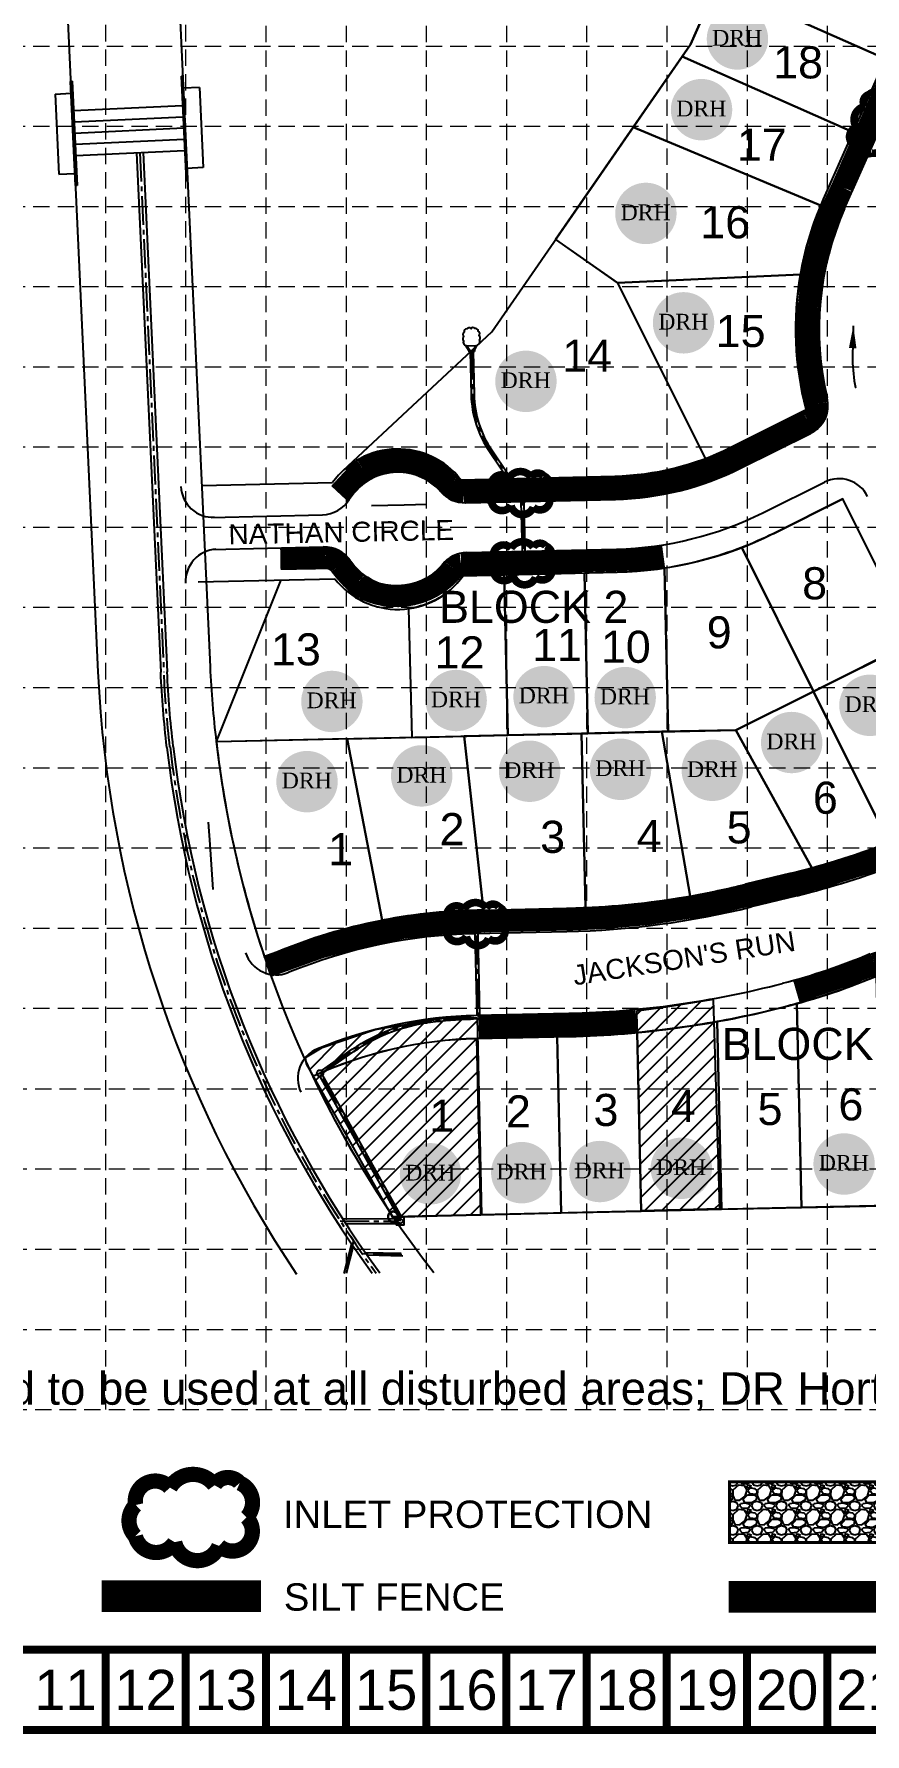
# Model space of a CAD drawing. Header units: feet. Extents: x 2703040 to 2706245, y 7093258 to 7095263.
# Drawn here: x 2703598 to 2704116, y 7093258 to 7094318 of the extents above; entities that cross this region are included whole.
import ezdxf
from ezdxf.enums import TextEntityAlignment as Align

# ---------------------------------------------------------------- set-up
doc = ezdxf.new("R2010")
doc.units = ezdxf.units.FT
doc.header["$LTSCALE"] = 24
doc.header["$MEASUREMENT"] = 0
for name, pattern in [('ACAD_ISO02W100', [15, 12, -3]), ('CENTER2', [1.125, 0.75, -0.125, 0.125, -0.125]), ('DASHED2', [0.375, 0.25, -0.125]), ('HIDDEN', [0.375, 0.25, -0.125]), ('LONG_TWO_SHORT', [1, 0.5, -0.1, 0.1, -0.1, 0.1, -0.1]), ('SOLID', [0])]:
    doc.linetypes.add(name, pattern=pattern)
for name, color, linetype in [('1 EROSION BLANKET', 84, 'Continuous'), ('1 INLET PROTECTION', 5, 'Continuous'), ('1 SODDED LOT', 2, 'Continuous'), ('BASE', 7, 'Continuous'), ('Block Text', 8, 'Continuous'), ('bo', 7, 'Continuous'), ('Boundary section 1', 4, 'DASHED2'), ('GRID', 254, 'HIDDEN'), ('LEGEND', 7, 'Continuous'), ('PLAT_BDY_SEC_1', 4, 'Continuous'), ('PLOTLINE', 2, 'Continuous'), ('PROW', 2, 'Continuous'), ('PSSWR-TXT', 20, 'SOLID'), ('PSTREET', 1, 'Continuous'), ('STORM', 5, 'Continuous'), ('Street Name', 2, 'Continuous'), ('Text_Lot_Num', 1, 'Continuous')]:
    doc.layers.add(name, color=color, linetype=linetype)
doc.styles.add('DRHorton', font='dutcheb.ttf')
doc.styles.add("L200'", font='ARIAL.TTF', dxfattribs={"height": 0.001969})
doc.styles.get("Standard").update_dxf_attribs({"font": 'ARIAL.TTF'})

# ---------------------------------------------------------------- blocks, each defined once
blk = doc.blocks.new('DRHorton')
h = blk.add_hatch(color=1)
h.paths.add_polyline_path([(78.7, 25.8, 1), (40.4, 25.8, 1)])
h.paths.add_polyline_path([(42.3, 17.9), (76.5, 17.9), (76.5, 34.9), (42.3, 34.9)], flags=24)
at = {"layer": 'BASE', "color": 176, "style": 'DRHorton'}
blk.add_text('DRH', height=9.81, dxfattribs=at).set_placement((59.4, 21.6), align=Align.CENTER)

msp = doc.modelspace()

# ---------------------------------------------------------------- hatches: boundary and pattern name
at = {"layer": '1 SODDED LOT'}
h = msp.add_hatch(dxfattribs=at)
h.set_pattern_fill('ANSI31', color=256, scale=60, style=0)
h.paths.add_polyline_path([(2703973.5, 7093708.6), (2703976.1, 7093584.5), (2704025.4, 7093585.7), (2704021.4, 7093716), (2703991.6, 7093711.2)])
h.paths.add_polyline_path([(2703874.1, 7093704.6), (2703876.7, 7093581.6), (2703821.4, 7093580.1), (2703767.7, 7093675.8), (2703766.9, 7093679.9), (2703777.3, 7093686.1), (2703810.4, 7093697.2), (2703854.6, 7093704.5)])
at = {"layer": 'LEGEND', "linetype": 'ACAD_ISO02W100'}
h = msp.add_hatch(dxfattribs=at)
h.set_pattern_fill('GRAVEL', color=240, scale=15.2361, style=0)
h.set_pattern_definition([(228.0128, (2702947.2754, 7092607.9622), (-121.8887731, -137.1249204), [2.0498, -202.93096]), (184.9697, (2702945.90414, 7092606.4386), (182.83321602, 15.23596755), [3.51753, -348.23516]), (132.5104, (2702942.3998, 7092606.1339), (152.3608586, -167.59723216), [2.48025, -245.54548]), (267.2737, (2702936.45776, 7092602.32485), (15.23603933, 304.7220045), [3.20321, -317.11745]), (292.8337, (2702936.3054, 7092599.1253), (-76.18065092, 182.83314533), [3.141, -310.95925]), (357.2737, (2702937.5243, 7092596.2304), (-304.7220045, 15.23603933), [3.20321, -317.11745]), (37.6942, (2702940.72387, 7092596.07805), (-198.06941192, -152.36085381), [4.23608, -419.37135]), (72.2553, (2702944.0758, 7092598.6682), (106.65286398, 335.19414258), [3.99929, -395.93019]), (121.4296, (2702945.2947, 7092602.4772), (-121.88892546, 198.06922438), [3.21406, -318.19182]), (175.2364, (2702943.6187, 7092605.2197), (167.5971144, -15.235971), [3.66934, -179.7976]), (222.3974, (2702939.96206, 7092605.52443), (-182.833312, -167.59697936), [4.74525, -469.78038]), (138.8141, (2702951.5415, 7092602.1725), (-106.6527449, 91.416559), [1.61961, -160.34234]), (171.4692, (2702950.3226, 7092603.239), (198.06927387, -30.4723205), [3.0813, -305.04974]), (225, (2702947.275, 7092603.696), (-2e-15, -15.236105), [2.1547, -19.39239]), (203.1986, (2702946.2089, 7092605.5244), (76.180496, 30.4722202), [1.16035, -114.87433]), (291.8014, (2702945.1423, 7092605.0673), (-15.2360986, 45.708304), [1.64097, -80.40794]), (30.9638, (2702945.7518, 7092603.5437), (45.70827, 30.472238), [2.66524, -86.17573]), (161.5651, (2702948.037, 7092604.915), (30.472207, -15.236076), [1.92723, -46.25355]), (16.3895, (2702936.3054, 7092605.06735), (152.3610335, 45.70818893), [2.69984, -267.28454]), (70.3462, (2702938.8955, 7092605.8292), (-60.9443276, -167.59713254), [2.26501, -224.2359]), (293.1986, (2702948.0372, 7092607.9622), (-30.4722202, 76.180496), [2.32069, -113.71399]), (343.6105, (2702948.9514, 7092605.82915), (-152.3610335, 45.70818893), [2.69984, -267.28454]), (339.444, (2702936.3054, 7092595.621), (-76.180528, 30.472139), [2.60354, -127.57375]), (294.7751, (2702938.7432, 7092594.7068), (-76.180381, 167.5971521), [2.18147, -215.96628]), (66.8014, (2702948.1896, 7092592.7261), (30.4722202, 76.180496), [2.32069, -113.71399]), (17.354, (2702949.1037, 7092594.8592), (-198.06933076, -60.94431624), [2.55404, -252.84954]), (69.444, (2702940.7239, 7092592.7261), (-30.472139, -76.180528), [1.30177, -128.87553]), (101.3099, (2702947.2754, 7092592.726), (-15.236064, 60.9444115), [0.77689, -76.91227]), (165.9638, (2702947.123, 7092593.488), (45.708308, -15.23607), [3.141, -59.67904]), (186.009, (2702944.0758, 7092594.2497), (152.3609962, 15.2360896), [2.91086, -288.17442]), (303.6901, (2702945.7518, 7092602.1725), (-15.23612, 30.472193), [2.19738, -52.73715]), (353.1572, (2702946.9707, 7092600.34415), (259.01369033, -30.47232186), [3.83636, -379.79884]), (60.9454, (2702950.7797, 7092599.887), (-60.9444004, -106.6527059), [1.56865, -155.2966]), (90, (2702951.542, 7092601.258), (-15.2361, 15.2361), [0.91417, -14.32193]), (120.2564, (2702943.7711, 7092594.7068), (60.9443221, -106.6527374), [2.11666, -209.55]), (48.0128, (2702942.7046, 7092596.5351), (121.8887731, 137.1249204), [4.09961, -200.88115]), (0, (2702945.447, 7092599.582), (15.2361, 15.2361), [3.96139, -11.27471]), (325.3048, (2702949.4084, 7092599.58235), (-152.3609125, 106.6528312), [2.40904, -238.49485]), (254.0546, (2702951.3891, 7092598.211), (-15.2360983, -60.944402), [2.2184, -108.70208]), (207.646, (2702950.7797, 7092596.07805), (-289.48583612, -152.36111752), [3.61195, -357.58325]), (175.4261, (2702947.5801, 7092594.4021), (-198.0693085, 15.2360208), [3.8212, -378.29825])])
h.paths.add_polyline_path([(2704031.4, 7093377.4), (2704128.3, 7093377.3), (2704128.3, 7093415.3), (2704031.4, 7093415.2)])

# ---------------------------------------------------------------- linework, layer by layer
at = {"layer": '1 EROSION BLANKET', "const_width": 14}
for points in [[(2703788.1, 7094031.4), (2703798.7, 7094042.8), (2703801.2, 7094044.7), (2703803.2, 7094046, -0.380338), (2703856.5, 7094037.2, 0.219842), (2703865.6, 7094032.7), (2703965.9, 7094035.2), (2703972.9, 7094035.6), (2703983, 7094036.8), (2703992.9, 7094038.6), (2704004.9, 7094041.6), (2704017.6, 7094045.7), (2704031.6, 7094051.5), (2704042.3, 7094056.9), (2704069.8, 7094070.7), (2704080.5, 7094076, 0.342252), (2704086, 7094087.2), (2704083.5, 7094098.7), (2704081.6, 7094111.8), (2704080.4, 7094128), (2704080.5, 7094142), (2704080.9, 7094147.6, -0.102745), (2704101.9, 7094222.5), (2704155.8, 7094345.3)], [(2703751.3, 7093990.7), (2703779.7, 7093991.2, -0.242435), (2703788.7, 7093986.7, 0.048921), (2703799, 7093975.4, 0.070884), (2703803.6, 7093972.2, 0.349728), (2703859.3, 7093984.6, -0.190245), (2703864, 7093987.2), (2703975.8, 7093990.5), (2703987.3, 7093991.9), (2703990.3, 7093992.3)], [(2703743.9, 7093736.9), (2703776, 7093748.5), (2703799.2, 7093754.8), (2703827.1, 7093760.7), (2703852.7, 7093763.6), (2703879.7, 7093764.9), (2703934, 7093766), (2703953.4, 7093766.9), (2703979.7, 7093769.3), (2704012.6, 7093774.3), (2704029.8, 7093777.8), (2704074.9, 7093788.6), (2704092, 7093793.4), (2704116.4, 7093801.1), (2704147.3, 7093813), (2704175.2, 7093825.5), (2704193.5, 7093834.4, 0.455547), (2704198.3, 7093852.3), (2704152.9, 7093943.1)], [(2704073, 7093721.1), (2704078.5, 7093722.7), (2704103, 7093730.8), (2704122, 7093738.3, -0.432145), (2704139.6, 7093729.9), (2704143.5, 7093724.2), (2704144.8, 7093722.7), (2704147.4, 7093720.2, 0.88947), (2704212.5, 7093773, -0.311434), (2704213.2, 7093789.9), (2704389, 7093908), (2704402.9, 7093915.5), (2704416.6, 7093922), (2704419.5, 7093923.1, -0.497462), (2704435.8, 7093912.9), (2704433.7, 7093748.9)]]:
    msp.add_lwpolyline(points, format="xyb", dxfattribs=at)
msp.add_lwpolyline([(2703875, 7093698.8), (2703901.4, 7093699.6), (2703941.9, 7093700.2), (2703973.1, 7093702.2)], dxfattribs=at)
at = {"layer": '1 INLET PROTECTION', "color": 170, "ltscale": 100, "const_width": 4.74}
for points in [[(2704110.6, 7094259.8, 0.520567), (2704110.6, 7094259.8, 0.765195), (2704111.1, 7094247.8, 0.417879), (2704119.9, 7094243.7, 0.6649), (2704126.7, 7094254.1, 0.744833), (2704133.4, 7094266.2, 0.975642), (2704128.9, 7094277.8, 0.520567), (2704118.3, 7094280.2, 0.520567), (2704115.7, 7094272.8, 0.540264), (2704110.6, 7094259.8)], [(2703893.8, 7094041, 0.520567), (2703893.8, 7094041, 0.765195), (2703883, 7094035.6, 0.417879), (2703883, 7094025.9, 0.6649), (2703895.2, 7094024, 0.744833), (2703909, 7094022.9, 0.975642), (2703917.6, 7094031.8, 0.520567), (2703915.5, 7094042.5, 0.520567), (2703907.6, 7094041.8, 0.540264), (2703893.8, 7094041)], [(2703895.1, 7093997.3, 0.520567), (2703895.1, 7093997.3, 0.765195), (2703884.3, 7093991.9, 0.417879), (2703884.3, 7093982.2, 0.6649), (2703896.5, 7093980.3, 0.744833), (2703910.4, 7093979.2, 0.975642), (2703919, 7093988, 0.520567), (2703916.8, 7093998.8, 0.520567), (2703909, 7093998, 0.540264), (2703895.1, 7093997.3)], [(2703865.8, 7093772.3, 0.520567), (2703865.8, 7093772.3, 0.765195), (2703855.1, 7093766.9, 0.417879), (2703855, 7093757.2, 0.6649), (2703867.3, 7093755.3, 0.744833), (2703881.1, 7093754.1, 0.975642), (2703889.7, 7093763, 0.520567), (2703887.6, 7093773.7, 0.520567), (2703879.7, 7093773, 0.540264), (2703865.8, 7093772.3)]]:
    msp.add_lwpolyline(points, format="xyb", close=True, dxfattribs=at)
at = {"layer": '1 SODDED LOT'}
for points in [[(2703973.5, 7093708.6), (2703976.1, 7093584.5), (2704025.4, 7093585.7), (2704021.4, 7093716), (2703991.6, 7093711.2)], [(2703874.1, 7093704.6), (2703876.7, 7093581.6), (2703821.4, 7093580.1), (2703767.7, 7093675.8), (2703766.9, 7093679.9), (2703777.3, 7093686.1), (2703810.4, 7093697.2), (2703854.6, 7093704.5)]]:
    msp.add_lwpolyline(points, close=True, dxfattribs=at)
at = {"layer": 'BASE', "const_width": 5}
for points in [[(2703042.3, 7093260.5), (2706242.3, 7093260.5), (2706242.3, 7095260.5), (2703042.3, 7095260.5)], [(2703092.3, 7093310.5), (2706192.3, 7093310.5), (2706192.3, 7095210.5), (2703092.3, 7095210.5)]]:
    msp.add_lwpolyline(points, close=True, dxfattribs=at)
for points in [[(2703642.3, 7093260.5), (2703642.3, 7093310.5)], [(2703692.3, 7093260.5), (2703692.3, 7093310.5)], [(2703742.3, 7093260.5), (2703742.3, 7093310.5)], [(2703792.3, 7093260.5), (2703792.3, 7093310.5)], [(2703842.3, 7093260.5), (2703842.3, 7093310.5)], [(2703892.3, 7093260.5), (2703892.3, 7093310.5)], [(2703942.3, 7093260.5), (2703942.3, 7093310.5)], [(2703992.3, 7093260.5), (2703992.3, 7093310.5)], [(2704042.3, 7093260.5), (2704042.3, 7093310.5)], [(2704092.3, 7093260.5), (2704092.3, 7093310.5)]]:
    msp.add_lwpolyline(points, dxfattribs=at)
at = {"layer": 'bo'}
for points in [[(2704149, 7094348.2), (2704043.9, 7094394.7), (2704023.7, 7094349), (2704128.7, 7094302.5)], [(2704023.7, 7094349), (2704007.1, 7094311.5), (2704001.9, 7094304), (2704108.5, 7094256.8), (2704128.7, 7094302.5)], [(2703940.9, 7093981.9), (2703890.9, 7093980.7), (2703893.2, 7093880.8), (2703943.1, 7093881.9)], [(2703923.9, 7093692.7), (2703873.9, 7093691.6), (2703876.4, 7093581.8), (2703926.4, 7093582.9)]]:
    msp.add_lwpolyline(points, close=True, dxfattribs=at)
for points in [[(2704001.9, 7094304), (2703971.3, 7094259.8), (2704088.3, 7094211, -0.005349), (2704089.9, 7094215), (2704108.5, 7094256.8)], [(2704088.3, 7094211), (2703971.3, 7094259.8), (2703922.9, 7094189.9), (2703961.6, 7094162.9), (2704075.7, 7094168.1, -0.056082)], [(2704075.7, 7094168.1), (2703961.6, 7094162.9), (2704016.6, 7094052.5), (2704079.2, 7094083.8, -0.106717)], [(2704146.4, 7093939.3), (2704102.1, 7094028.1), (2704058.6, 7094006.4, -0.023324), (2704039, 7093997.8), (2704083.7, 7093908.1)], [(2704039, 7093997.8, -0.054401), (2703990.8, 7093984.9), (2703993.1, 7093883.1), (2704035.4, 7093884), (2704083.7, 7093908.1)], [(2703890.9, 7093980.7), (2703865.2, 7093980.2, -0.206427), (2703831.3, 7093959.7), (2703833.2, 7093879.4), (2703893.2, 7093880.8)], [(2703990.8, 7093984.9, -0.032247), (2703961.3, 7093982.4), (2703940.9, 7093981.9), (2703943.1, 7093881.9), (2703993.1, 7093883.1)], [(2704146.4, 7093939.3), (2704083.7, 7093908.1), (2704130.7, 7093813.9, 0.034001), (2704194.2, 7093843.3)], [(2704083.7, 7093908.1), (2704035.4, 7093884), (2704082.7, 7093798.1, 0.024492), (2704130.7, 7093813.9)], [(2703939.1, 7093881.8), (2703865.9, 7093880.1), (2703878, 7093771.7), (2703929.7, 7093772.9, 0.005779), (2703941.6, 7093773.3)], [(2703989.1, 7093883), (2703939.1, 7093881.8), (2703941.6, 7093773.3, 0.031964), (2704006.9, 7093780.5)], [(2704035.4, 7093884), (2703989.1, 7093883), (2704006.9, 7093780.5, 0.017125), (2704041.4, 7093787.8), (2704069.9, 7093794.8, 0.006449), (2704082.7, 7093798.1)], [(2703792.9, 7093878.5), (2703711.4, 7093876.6, 0.051916), (2703741.5, 7093742.2, -0.056759), (2703814.9, 7093765.4)], [(2704123.1, 7093730.5, -0.031688), (2704073.4, 7093713.4), (2704076.3, 7093586.3), (2704126.3, 7093587.4)], [(2704073.4, 7093713.4, -0.003312), (2704068.1, 7093712), (2704068.1, 7093712, 0.000002), (2704068.1, 7093712, -0.019134), (2704023.7, 7093702.2), (2704026.3, 7093585.2), (2704076.3, 7093586.3)], [(2704023.7, 7093702.2, -0.021154), (2703973.8, 7093695.4), (2703976.4, 7093584), (2704026.3, 7093585.2)], [(2703873.9, 7093691.6, 0.102019), (2703771.5, 7093668, 0.037981), (2703821.7, 7093580.5), (2703876.4, 7093581.8)], [(2703973.8, 7093695.4, -0.017825), (2703931.5, 7093692.9), (2703923.9, 7093692.7), (2703926.4, 7093582.9), (2703976.4, 7093584)]]:
    msp.add_lwpolyline(points, format="xyb", close=True, dxfattribs=at)
msp.add_lwpolyline([(2703814.9, 7093765.4), (2703792.9, 7093878.5), (2703865.9, 7093880.1), (2703878, 7093771.7, 0.046026), (2703814.9, 7093765.4, -0.219997)], format="xyb", dxfattribs=at)
at = {"layer": 'Boundary section 1', "color": 7, "linetype": 'Continuous'}
for p, q in [((2704007.1, 7094311.5), (2704158.2, 7094652.8)), ((2703883.1, 7094132.2), (2704007.1, 7094311.5)), ((2703790.5, 7094045.8), (2703883.1, 7094132.2))]:
    msp.add_line(p, q, dxfattribs=at)
at = {"layer": 'Boundary section 1', "linetype": 'Continuous'}
msp.add_line((2703883.1, 7094132.2), (2704007.1, 7094311.5), dxfattribs=at)
at = {"layer": 'Boundary section 1', "linetype": 'SOLID', "const_width": 1.5}
msp.add_lwpolyline([(2703818.5, 7093580.5, 1), (2703825, 7093580.5, 1)], format="xyb", close=True, dxfattribs=at)
at = {"layer": 'GRID', "color": 252, "linetype": 'HIDDEN', "lineweight": 0, "ltscale": 1.7}
for p, q in [((2703642.2, 7095211), (2703642.2, 7093460.3)), ((2703692.2, 7095211), (2703692.2, 7093460.3)), ((2703742.3, 7095210.5), (2703742.3, 7093460.3)), ((2703792.3, 7095210.5), (2703792.3, 7093460.3)), ((2703842.3, 7095210.5), (2703842.3, 7093460.3)), ((2703892.3, 7095210.5), (2703892.3, 7093460.3)), ((2703942.3, 7095210.5), (2703942.3, 7093460.3)), ((2703992.3, 7095210.5), (2703992.3, 7093460.3)), ((2704042.3, 7095210.5), (2704042.3, 7093460.3)), ((2704092.3, 7095210.5), (2704092.3, 7093460.3)), ((2703092.3, 7094310.5), (2706192.3, 7094310.5)), ((2703092.3, 7094260.5), (2706192.3, 7094260.5)), ((2703092.3, 7094210.5), (2706192.3, 7094210.5)), ((2703092.3, 7094160.5), (2706192.3, 7094160.5)), ((2703092.3, 7094110.5), (2706192.3, 7094110.5)), ((2703092.3, 7094060.5), (2706192.3, 7094060.5)), ((2703092.3, 7094010.5), (2706192.3, 7094010.5)), ((2703092.3, 7093960.5), (2706192.3, 7093960.5)), ((2703092.3, 7093910.5), (2706192.3, 7093910.5)), ((2703092.3, 7093860.5), (2706192.3, 7093860.5)), ((2703092.3, 7093810.5), (2706192.3, 7093810.5)), ((2703092.3, 7093760.5), (2706192.3, 7093760.5)), ((2703092.3, 7093710.5), (2706192.3, 7093710.5)), ((2703093.5, 7093660.3), (2706193.5, 7093660.3)), ((2703093.5, 7093610.3), (2706193.5, 7093610.3)), ((2703093.5, 7093560.3), (2706193.5, 7093560.3)), ((2703093.5, 7093510.3), (2706193.5, 7093510.3)), ((2703093.5, 7093460.3), (2706193.5, 7093460.3))]:
    msp.add_line(p, q, dxfattribs=at)
at = {"layer": 'LEGEND', "color": 170, "ltscale": 100, "const_width": 9.48}
msp.add_lwpolyline([(2703682.5, 7093411.6, 0.520567), (2703682.5, 7093411.6, 0.765195), (2703661.1, 7093400.8, 0.417879), (2703660.9, 7093381.3, 0.6649), (2703685.4, 7093377.6, 0.744833), (2703713.1, 7093375.3, 0.975642), (2703730.3, 7093393.1, 0.520567), (2703726, 7093414.5, 0.520567), (2703710.3, 7093413.1, 0.540264), (2703682.5, 7093411.6)], format="xyb", close=True, dxfattribs=at)
at = {"layer": 'LEGEND', "color": 240, "const_width": 1.9}
msp.add_lwpolyline([(2704031.4, 7093377.4), (2704128.3, 7093377.3), (2704128.3, 7093415.3), (2704031.4, 7093415.2)], close=True, dxfattribs=at)
at = {"layer": 'LEGEND', "color": 200, "const_width": 19.8}
msp.add_lwpolyline([(2703639.8, 7093343.9), (2703739.2, 7093343.9)], dxfattribs=at)
at = {"layer": 'LEGEND', "color": 84, "const_width": 19.8}
msp.add_lwpolyline([(2704030.9, 7093343.5), (2704129.3, 7093343.5)], dxfattribs=at)
at = {"layer": 'PLAT_BDY_SEC_1', "color": 7, "linetype": 'LONG_TWO_SHORT'}
for p, q in [((2703707.5, 7093923.4), (2703707.5, 7093923.4)), ((2703711.3, 7093876.8), (2703711.3, 7093876.8))]:
    msp.add_line(p, q, dxfattribs=at)
at = {"layer": 'PLAT_BDY_SEC_1', "color": 7}
msp.add_line((2705499.8, 7093618.6), (2703821.7, 7093580.5), dxfattribs=at)
at = {"layer": 'PLAT_BDY_SEC_1', "color": 7, "linetype": 'SOLID', "flags": 128}
msp.add_lwpolyline([(2703680, 7094518.6), (2703707.5, 7093923.4)], dxfattribs=at)
at = {"layer": 'PLAT_BDY_SEC_1', "color": 7, "linetype": 'Continuous', "flags": 128}
msp.add_lwpolyline([(2703680, 7094518.6), (2703707.5, 7093923.4)], dxfattribs=at)
msp.add_lwpolyline([(2703610, 7094515.3), (2703637.6, 7093920.2, 0.136951), (2703761.4, 7093544.8, 0.136951)], format="xyb", dxfattribs=at)
at = {"layer": 'PLAT_BDY_SEC_1', "color": 7, "linetype": 'Continuous'}
for start, end in [(182.6519, 186.6841), (186.6841, 217.885)]:
    msp.add_arc((2704371.8, 7093954.2), 665, start, end, dxfattribs=at)
at = {"layer": 'PLOTLINE', "color": 7}
for p, q in [((2704089.9, 7094215), (2704108.5, 7094256.8)), ((2703961.6, 7094162.9), (2703923, 7094189.9)), ((2703961.6, 7094162.9), (2704018.7, 7094165.5)), ((2703961.6, 7094162.9), (2704016.2, 7094053.3)), ((2704031.9, 7094060.1), (2704079.2, 7094083.8)), ((2703863.9, 7094040.1), (2703959.9, 7094042.3)), ((2704083.7, 7093908.1), (2704039, 7093997.8)), ((2703751.7, 7093977.6), (2703711.3, 7093876.8)), ((2703865.2, 7093980.2), (2703961.3, 7093982.4)), ((2703890.9, 7093980.7), (2703893.2, 7093880.8)), ((2703940.9, 7093981.9), (2703943.1, 7093882)), ((2703990.8, 7093984.9), (2703993.1, 7093883.1)), ((2703831.3, 7093959.7), (2703833.2, 7093879.5)), ((2704035.4, 7093884), (2704146.4, 7093939.3)), ((2704130.7, 7093813.9), (2704083.7, 7093908.1)), ((2703711.3, 7093876.8), (2704035.4, 7093884)), ((2703939.1, 7093881.9), (2703941.6, 7093773.3)), ((2704006.9, 7093780.4), (2703989.1, 7093883)), ((2704082.7, 7093798.1), (2704035.4, 7093884)), ((2703792.9, 7093878.6), (2703814.9, 7093765.4)), ((2703878, 7093771.7), (2703865.9, 7093880.2)), ((2704076.3, 7093586.3), (2704073.4, 7093713.4)), ((2704026.3, 7093585.2), (2704023.7, 7093702.2)), ((2703876.4, 7093581.8), (2703873.9, 7093691.6)), ((2703926.4, 7093582.9), (2703923.9, 7093692.7)), ((2703976.4, 7093584), (2703973.8, 7093695.4))]:
    msp.add_line(p, q, dxfattribs=at)
for radius in [170, 230]:
    msp.add_arc((2703956, 7094212.3), radius, 271.3072, 296.4952, dxfattribs=at)
at = {"layer": 'PROW', "color": 7}
for p, q in [((2704089.9, 7094215), (2704263.3, 7094606.3)), ((2703702.3, 7094036.5), (2703783.9, 7094038.3)), ((2704058.6, 7094006.4), (2704102.1, 7094028.1)), ((2704194.2, 7093843.3), (2704102.1, 7094028.1)), ((2703700, 7093976.4), (2703785.3, 7093978.3)), ((2704069.9, 7093794.8), (2704041.4, 7093787.8)), ((2703872, 7093771.5), (2703929.7, 7093772.9)), ((2703873.9, 7093691.6), (2703931.5, 7093692.9))]:
    msp.add_line(p, q, dxfattribs=at)
for centre, radius, start, end in [((2704272.8, 7094134), 200, 156.1144, 194.5455), ((2703824.6, 7094009.2), 50, 38.1771, 144.4373), ((2703824.6, 7094009.2), 50, 218.1771, 324.4373), ((2703946.2, 7094295.2), 515.5, 283.8794, 298.759), ((2703917.9, 7094287.7), 515, 271.3072, 283.8794), ((2703879.8, 7093431.6), 340, 91.3072, 114.0127), ((2703963.5, 7094113.1), 414.5, 284.6239, 293.6232), ((2703917.9, 7094287.7), 595, 271.3072, 284.6239), ((2703879.8, 7093431.6), 260, 91.3072, 114.6225)]:
    msp.add_arc(centre, radius, start, end, dxfattribs=at)
at = {"layer": 'PSSWR-TXT', "color": 7, "linetype": 'Continuous'}
msp.add_lwpolyline([(2704108.6, 7094136.1, 0, 4.68, 0), (2704108.2, 7094122.1, 0, 0, 0.012499), (2704108.1, 7094114.9, 0, 0, 0.040881), (2704109.9, 7094097.5, 0, 0, 0.040881)], format="xyseb", dxfattribs=at)
at = {"layer": 'PSSWR-TXT', "color": 7, "linetype": 'Continuous', "flags": 128}
msp.add_lwpolyline([(2704108.6, 7094136.1), (2704108.2, 7094122.1, 0.012499), (2704108.1, 7094114.9), (2704108.1, 7094114.9, 0.040881), (2704109.9, 7094097.5), (2704109.9, 7094097.5)], format="xyb", dxfattribs=at)
at = {"layer": 'PSSWR-TXT', "color": 7}
for points in [[(2703842.6, 7094024.7, 0, 4.68, 0), (2703828.5, 7094024.3, 0, 0, 0), (2703808.2, 7094023.7, 0, 0, 0)], [(2703706.3, 7093826.6, 0, 4.68, 0), (2703707.3, 7093812.6, 0, 0, 0), (2703709.3, 7093784.6, 0, 0, 0)]]:
    msp.add_lwpolyline(points, format="xyseb", dxfattribs=at)
at = {"layer": 'PSSWR-TXT', "color": 7, "linetype": 'Continuous', "flags": 128}
for points in [[(2703842.6, 7094024.7), (2703828.5, 7094024.3), (2703808.2, 7094023.7)], [(2703706.3, 7093826.6), (2703707.3, 7093812.6), (2703709.3, 7093784.6)]]:
    msp.add_lwpolyline(points, dxfattribs=at)
at = {"layer": 'PSTREET', "color": 7}
for p, q in [((2704103.2, 7094209.1), (2704284.2, 7094617.8)), ((2704038.3, 7094047.2), (2704081.8, 7094068.8)), ((2704052.2, 7094019.4), (2704090.7, 7094038.6)), ((2703866.9, 7094025.7), (2703960.2, 7094027.8)), ((2703708.1, 7094016.6), (2703777.7, 7094018.2)), ((2703708.6, 7093996.6), (2703778.1, 7093998.2)), ((2703867.6, 7093994.7), (2703961, 7093996.8)), ((2704073.3, 7093780.7), (2704044.9, 7093773.7)), ((2703872.4, 7093757.1), (2703930, 7093758.4)), ((2703873.5, 7093706.1), (2703931.1, 7093707.4))]:
    msp.add_line(p, q, dxfattribs=at)
for centre, radius, start, end in [((2704272.8, 7094134), 185.5, 156.1144, 193.2996), ((2704072.8, 7094086.7), 20, 296.4952, 13.2996), ((2703824.6, 7094009.2), 35.5, 41.0722, 148.5868), ((2703956, 7094212.3), 184.5, 271.3072, 296.4952), ((2704099.6, 7094020.7), 20, 26.4952, 116.4952), ((2703709.3, 7094036.6), 20, 182.4271, 272.541), ((2703866.4, 7094045.7), 20, 221.0722, 271.3072), ((2703777.2, 7094038.2), 20, 271.3072, 328.5868), ((2703956, 7094212.3), 215.5, 271.3072, 296.4952), ((2703778.6, 7093978.2), 20, 34.0277, 91.3072), ((2703712.2, 7093976.7), 20, 92.9966, 183.1104), ((2703824.6, 7094009.2), 35.5, 214.0277, 321.5423), ((2703868, 7093974.7), 20, 91.3072, 141.5423), ((2703946.2, 7094295.2), 530, 283.8794, 298.1651), ((2703917.9, 7094287.7), 529.5, 271.3072, 283.8794), ((2703879.8, 7093431.6), 325.5, 91.3072, 112.3003), ((2703748.7, 7093751.3), 20, 197.9842, 292.3003), ((2703963.5, 7094113.1), 400, 284.6239, 292.8814), ((2703917.9, 7094287.7), 580.5, 271.3072, 284.6239), ((2703879.8, 7093431.6), 274.5, 91.3072, 112.5524), ((2703782.2, 7093666.7), 20, 112.5524, 205.2059)]:
    msp.add_arc(centre, radius, start, end, dxfattribs=at)
at = {"layer": 'STORM', "color": 5}
for p, q in [((2703621.5, 7094288.5), (2703620.5, 7094288.4)), ((2703623.6, 7094223.5), (2703620.5, 7094288.4)), ((2703621.5, 7094288.5), (2703624.6, 7094223.6)), ((2703689.5, 7094291.6), (2703690.5, 7094291.7)), ((2703693.5, 7094226.8), (2703690.5, 7094291.7)), ((2703700.8, 7094284.7), (2703690.8, 7094284.2)), ((2703610.9, 7094280.5), (2703620.9, 7094281)), ((2703610.9, 7094280.5), (2703613.2, 7094230.5)), ((2703690.3, 7094273.2), (2703622.4, 7094270)), ((2703690.7, 7094266.2), (2703622.7, 7094263)), ((2703691, 7094259.2), (2703623, 7094256)), ((2703691.3, 7094252.2), (2703623.4, 7094249)), ((2703691.6, 7094245.2), (2703623.7, 7094242)), ((2703613.2, 7094230.5), (2703623.2, 7094231)), ((2703703.1, 7094234.7), (2703693.1, 7094234.2)), ((2703624.6, 7094223.6), (2703623.6, 7094223.5)), ((2703692.5, 7094226.7), (2703693.5, 7094226.8)), ((2703790.1, 7093579.4), (2703823.6, 7093579.3)), ((2703792.1, 7093576.4), (2703823.6, 7093576.3)), ((2703795.7, 7093563.7), (2703790.9, 7093545.2)), ((2703796.8, 7093562.1), (2703792.4, 7093545.2)), ((2703826.6, 7093557.6), (2703804.5, 7093558)), ((2703827.6, 7093556), (2703805.5, 7093556.5))]:
    msp.add_line(p, q, dxfattribs=at)
at = {"layer": 'STORM', "color": 5, "linetype": 'CENTER2'}
for p, q in [((2703788.7, 7093577.9), (2703823.6, 7093577.8)), ((2703796.9, 7093565.5), (2703791.7, 7093545.2)), ((2703827.1, 7093556.8), (2703802.5, 7093557.3))]:
    msp.add_line(p, q, dxfattribs=at)
at = {"layer": 'STORM', "color": 5, "linetype": 'LONG_TWO_SHORT'}
msp.add_line((2703823.6, 7093576.3), (2703823.6, 7093579.3), dxfattribs=at)
at = {"layer": 'STORM', "color": 5, "flags": 128}
for points in [[(2703689.5, 7094291.6), (2703692.5, 7094226.7)], [(2703700.8, 7094284.7), (2703703.1, 7094234.7)], [(2703661.7, 7094243.8), (2703676.7, 7093920)], [(2703665.7, 7094244), (2703680.7, 7093920.2)]]:
    msp.add_lwpolyline(points, dxfattribs=at)
at = {"layer": 'STORM', "color": 5, "linetype": 'CENTER2', "flags": 128}
msp.add_lwpolyline([(2703663.7, 7094243.9), (2703678.7, 7093920.1)], dxfattribs=at)
at = {"layer": 'STORM', "color": 5, "linetype": 'Continuous', "flags": 128}
for points in [[(2703873.4, 7094123.7), (2703873.4, 7094123.7, 0.513145), (2703875.5, 7094127.4), (2703875.5, 7094127.4), (2703875.5, 7094127.4, 0.520567), (2703875.1, 7094130), (2703875.1, 7094130), (2703875.1, 7094130, 0.520567), (2703874.7, 7094132.7), (2703874.7, 7094132.7), (2703874.7, 7094132.7, 0.520567), (2703872.7, 7094134.3), (2703872.7, 7094134.3), (2703872.7, 7094134.3, 0.520567), (2703870.2, 7094134.2), (2703870.2, 7094134.2), (2703870.2, 7094134.2, 0.520567), (2703867.6, 7094134.1), (2703867.6, 7094134.1), (2703867.6, 7094134.1, 0.520567), (2703866, 7094132.1), (2703866, 7094132.1), (2703866, 7094132.1, 0.520567), (2703865.8, 7094129.4), (2703865.8, 7094129.4), (2703865.8, 7094129.4, 0.520567), (2703865.6, 7094126.8), (2703865.6, 7094126.8), (2703865.6, 7094126.8, 0.531504), (2703867.6, 7094123.6), (2703867.6, 7094123.6)], [(2703869.7, 7094120), (2703870.3, 7094093.1, 0.144328), (2703881.7, 7094057.6), (2703901.1, 7094029)], [(2703871.5, 7094120), (2703872.1, 7094093.2, 0.144328), (2703883.1, 7094058.6), (2703903.2, 7094029)], [(2703777.1, 7093671.8), (2703796.2, 7093684.9, -0.119132), (2703844.8, 7093703.5), (2703844.8, 7093703.5, -0.022945), (2703869.9, 7093705.6), (2703869.9, 7093705.6)], [(2703778, 7093670.3), (2703797.1, 7093683.5, -0.119132), (2703845, 7093701.8), (2703845, 7093701.8, -0.02292), (2703869.9, 7093703.8), (2703869.9, 7093703.8)]]:
    msp.add_lwpolyline(points, format="xyb", dxfattribs=at)
for points in [[(2703867.6, 7094123.6), (2703867.2, 7094123.3)], [(2703868.8, 7094120.6), (2703867.2, 7094123.3)], [(2703867.6, 7094123.6), (2703873.4, 7094123.7)], [(2703869.4, 7094120.6), (2703867.6, 7094123.6)], [(2703868.8, 7094120.6), (2703872.3, 7094120.7)], [(2703868.8, 7094120.6), (2703868.8, 7094119.9)], [(2703868.8, 7094119.9), (2703872.3, 7094120)], [(2703871.7, 7094120.7), (2703873.4, 7094123.7)], [(2703872.3, 7094120.7), (2703873.8, 7094123.5)], [(2703872.3, 7094120.7), (2703872.3, 7094120)], [(2703873.4, 7094123.7), (2703873.8, 7094123.5)], [(2703901.3, 7094026.5), (2703902, 7093995.5)], [(2703903.1, 7094026.5), (2703903.8, 7093995.5)], [(2703874, 7093706.1), (2703872.8, 7093757.1)], [(2703875.7, 7093706.1), (2703874.6, 7093757.1)], [(2703827.1, 7093580.3), (2703777.7, 7093668.9)], [(2703825.1, 7093580.3), (2703776.2, 7093668)], [(2703828.6, 7093580.3), (2703823.6, 7093580.3), (2703823.6, 7093575.3)], [(2703828.6, 7093575.3), (2703823.6, 7093575.3)], [(2703826.1, 7093577.8), (2703826.1, 7093580.3)], [(2703828.6, 7093575.3), (2703828.6, 7093580.3)]]:
    msp.add_lwpolyline(points, dxfattribs=at)
at = {"layer": 'STORM', "color": 5, "linetype": 'CENTER2', "flags": 128}
for points in [[(2703870.6, 7094120.6), (2703871.2, 7094093.1, 0.144328), (2703882.4, 7094058.1), (2703902.1, 7094029), (2703902.9, 7093995.5)], [(2703682.5, 7093873.4, -0.016876), (2703678.7, 7093920.1, -0.016876)], [(2703826.1, 7093580.3), (2703776.1, 7093670), (2703796.7, 7093684.2), (2703796.7, 7093684.2), (2703796.7, 7093684.2, -0.119132), (2703844.9, 7093702.7), (2703844.9, 7093702.7), (2703844.9, 7093702.7), (2703844.9, 7093702.7, -0.026297), (2703873.6, 7093704.8), (2703874.9, 7093704.8), (2703873.7, 7093757.1)]]:
    msp.add_lwpolyline(points, format="xyb", dxfattribs=at)
at = {"layer": 'STORM', "color": 5, "linetype": 'Continuous', "const_width": 0.5, "flags": 128}
for points in [[(2703897.2, 7094026.4), (2703897.1, 7094028.9), (2703907.1, 7094029.1), (2703907.2, 7094026.6), (2703897.2, 7094026.4)], [(2703898, 7093992.9), (2703897.9, 7093995.4), (2703907.9, 7093995.6), (2703908, 7093993.1), (2703898, 7093992.9)], [(2703868.7, 7093757), (2703868.7, 7093759.5), (2703878.7, 7093759.7), (2703878.7, 7093757.2), (2703868.7, 7093757)], [(2703869.9, 7093703.5), (2703869.9, 7093706), (2703879.9, 7093706.2), (2703879.9, 7093703.7), (2703869.9, 7093703.5)]]:
    msp.add_lwpolyline(points, close=True, dxfattribs=at)
at = {"layer": 'STORM', "color": 5, "flags": 128}
for points in [[(2703680.5, 7093873.2, -0.016876), (2703676.7, 7093920, -0.016876)], [(2703684.5, 7093873.7, -0.016876), (2703680.7, 7093920.2, -0.016876)]]:
    msp.add_lwpolyline(points, format="xyb", dxfattribs=at)
at = {"layer": 'STORM', "color": 5, "linetype": 'Continuous', "flags": 128}
for points in [[(2703776.1, 7093672), (2703776.1, 7093672, -0.414214), (2703778.1, 7093670), (2703778.1, 7093670, -0.414214), (2703776.1, 7093668), (2703776.1, 7093668, -0.414214), (2703774.1, 7093670), (2703774.1, 7093670, -0.414214), (2703776.1, 7093672), (2703776.1, 7093672)], [(2703826.1, 7093579.3), (2703826.1, 7093579.3, -0.414214), (2703827.6, 7093577.8), (2703827.6, 7093577.8, -0.414214), (2703826.1, 7093576.3), (2703826.1, 7093576.3, -0.414214), (2703824.6, 7093577.8), (2703824.6, 7093577.8, -0.414214), (2703826.1, 7093579.3), (2703826.1, 7093579.3)]]:
    msp.add_lwpolyline(points, format="xyb", close=True, dxfattribs=at)
at = {"layer": 'STORM', "color": 5}
for radius, end in [(696, 215.9703), (692, 216.2052)]:
    msp.add_arc((2704371.8, 7093954.2), radius, 186.6841, end, dxfattribs=at)
at = {"layer": 'STORM', "color": 5, "linetype": 'CENTER2'}
msp.add_arc((2704371.8, 7093954.2), 694, 186.6841, 216.0873, dxfattribs=at)

# ---------------------------------------------------------------- block references
at = {"layer": 'PSSWR-TXT'}
for p in [(2703976.8, 7094289.1), (2703954.4, 7094245), (2703919.7, 7094180.3), (2703943.2, 7094112.1), (2703844.9, 7094075.6), (2703856.2, 7093879), (2703906.8, 7093878.4), (2703723.9, 7093876), (2703801.4, 7093876.6), (2704059.4, 7093873.6), (2704010.6, 7093850.4), (2703708.4, 7093826), (2703779.9, 7093829.6), (2703847.2, 7093832.5), (2703903.9, 7093833.7), (2703961.1, 7093833.1), (2703785.4, 7093581.5), (2703842.3, 7093582.2), (2703891, 7093582.9), (2703941.8, 7093584.9), (2704043.3, 7093587.6)]:
    msp.add_blockref('DRHorton', p, dxfattribs=at)

# ---------------------------------------------------------------- texts
at = {"layer": 'BASE', "color": 7, "style": "L200'"}
msp.add_text('Stabilization practices are expected to be used at all disturbed areas; DR Horton lots are the disturbed area.', height=20.2772, dxfattribs=at).set_placement((2703152.7, 7093463.3))
at = {"layer": 'BASE'}
for s, p in [('11', (2703617.3, 7093285.5)), ('12', (2703667.3, 7093285.5)), ('13', (2703717.3, 7093285.5)), ('14', (2703767.3, 7093285.5)), ('15', (2703817.3, 7093285.5)), ('16', (2703867.3, 7093285.5)), ('17', (2703917.3, 7093285.5)), ('18', (2703967.3, 7093285.5)), ('19', (2704017.3, 7093285.5)), ('20', (2704067.3, 7093285.5)), ('21', (2704117.3, 7093285.5))]:
    msp.add_text(s, height=25, dxfattribs=at).set_placement(p, align=Align.MIDDLE_CENTER)
at = {"layer": 'Block Text', "color": 7}
for s, p in [('BLOCK 2', (2703850.3, 7093950.8)), ('BLOCK 1', (2704026.5, 7093678.3))]:
    msp.add_text(s, height=20, dxfattribs=at).set_placement(p)
at = {"layer": 'LEGEND', "style": "L200'"}
for s, p in [('INLET PROTECTION', (2703753, 7093386.5)), ('SILT FENCE', (2703753.5, 7093334.9))]:
    msp.add_text(s, height=17.05, dxfattribs=at).set_placement(p)
at = {"layer": 'Street Name', "color": 7}
for s, rotation, p in [('NATHAN CIRCLE', 1.1661, (2703719.1, 7093999.7)), ("JACKSON'S RUN", 8.9368, (2703934.8, 7093724.7))]:
    msp.add_text(s, height=12.5, rotation=rotation, dxfattribs=at).set_placement(p)
at = {"layer": 'Text_Lot_Num', "color": 7}
for s, p in [('18', (2704058.6, 7094290.3)), ('17', (2704036, 7094239)), ('16', (2704013.2, 7094190.6)), ('15', (2704022.8, 7094122.8)), ('14', (2703927.1, 7094107.4)), ('8', (2704076.7, 7093965.5)), ('9', (2704017.2, 7093934.9)), ('13', (2703745.5, 7093924.3)), ('11', (2703908.3, 7093927)), ('10', (2703951.2, 7093925.9)), ('12', (2703847.5, 7093922.4)), ('6', (2704083.4, 7093831.8)), ('2', (2703850.6, 7093812.2)), ('3', (2703913.3, 7093807.4)), ('4', (2703973.5, 7093807.9)), ('5', (2704029.6, 7093813.3)), ('1', (2703781.1, 7093799.7)), ('4', (2703994.8, 7093639.6)), ('6', (2704099.3, 7093640.6)), ('1', (2703844.2, 7093633.5)), ('2', (2703892, 7093636.2)), ('3', (2703946.6, 7093637.1)), ('5', (2704048.9, 7093637.7))]:
    msp.add_text(s, height=20, dxfattribs=at).set_placement(p)

doc.saveas('drawing.dxf')
